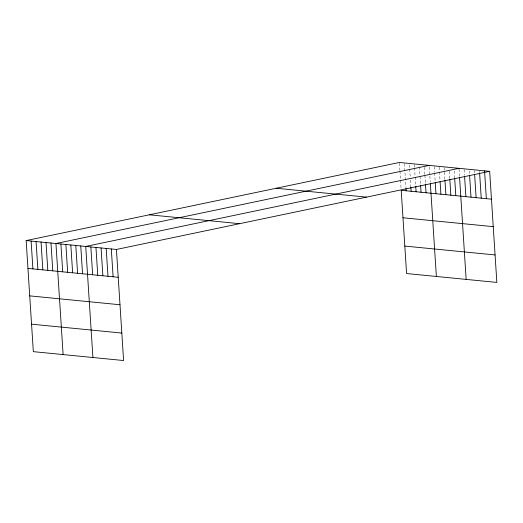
<?xml version="1.0" encoding="UTF-8"?>
<svg xmlns="http://www.w3.org/2000/svg" width="523" height="523" viewBox="0 0 523 523"><rect width="100%" height="100%" fill="white"/><g stroke="black" fill="none" stroke-linecap="round" stroke-linejoin="round"><path stroke-width="0.39" stroke-dasharray="2.62 1.96" d="M479.486 171.139L479.591 172.727M474.374 170.635L474.524 173.021M469.308 170.929L469.569 174.904M464.143 169.629L464.502 175.192M459.031 169.125L459.488 176.284M454.219 171.021L454.677 178.18M449.303 171.328L449.767 178.487M444.132 167.661L444.903 179.585M439.17 167.17L439.425 171.152M439.477 171.943L440.046 180.69M434.201 166.687L434.561 172.25M434.613 173.048L435.182 181.788M429.291 166.994L430.266 182.096M424.375 167.301L424.839 174.453M424.892 175.251L425.454 183.998M419.413 166.811L419.976 175.558M420.028 176.349L420.544 184.299M414.347 164.732L414.497 167.118M414.549 167.909L415.68 185.404M409.431 165.039L409.64 168.216M409.686 169.014L410.202 176.964M410.411 180.147L410.869 187.299M404.416 163.758L405.959 187.607M399.448 163.268L399.912 170.42M399.964 171.217L401.095 188.711"/><path stroke-width="0.78" d="M26.15 240.58L116.42 249.458L123.598 360.53L33.335 351.652L26.15 240.58L399.402 162.47L489.665 171.348L496.85 282.42L406.58 273.542L401.2 190.3L491.47 199.178M429.187 165.399L55.941 243.509L63.12 354.581M458.978 168.334L85.726 246.438L92.911 357.51M116.42 249.458L489.665 171.348M276.229 188.247L366.492 197.125M402.978 217.771L493.241 226.649M149.323 214.803L239.593 223.681M404.802 246.072L495.072 254.949M27.948 268.404L118.218 277.282M29.726 295.874L119.996 304.752M31.557 324.182L121.826 333.059M484.553 170.844L486.351 198.675M479.643 173.525L481.238 198.171M474.629 174.61L476.12 197.668M469.615 175.695L471.007 197.164M464.607 176.787L465.888 196.661M459.593 177.872L466.156 279.406M454.729 178.977L455.808 195.667M449.819 179.278L450.846 195.184M444.955 180.383L445.884 194.693M440.091 181.488L440.915 194.203M435.234 182.586L435.953 193.719M430.37 183.691L436.372 276.471M425.454 183.998L426.023 192.739M420.597 185.096L421.054 192.255M415.733 186.201L416.092 191.764M410.869 187.299L411.13 191.274M406.011 188.404L406.162 190.79M111.301 248.955L113.105 276.778M106.189 248.451L107.986 276.275M101.07 247.948L102.874 275.771M95.957 247.444L97.755 275.268M90.845 246.941L92.643 274.765M80.764 245.947L82.562 273.777M75.796 245.464L77.6 273.287M70.834 244.973L72.632 272.797M65.865 244.483L67.67 272.313M60.903 243.993L62.701 271.823M50.973 243.018L52.771 270.849M46.011 242.528L47.809 270.358M41.042 242.044L42.847 269.868M36.08 241.554L37.878 269.384M31.112 241.064L32.916 268.894"/></g></svg>
